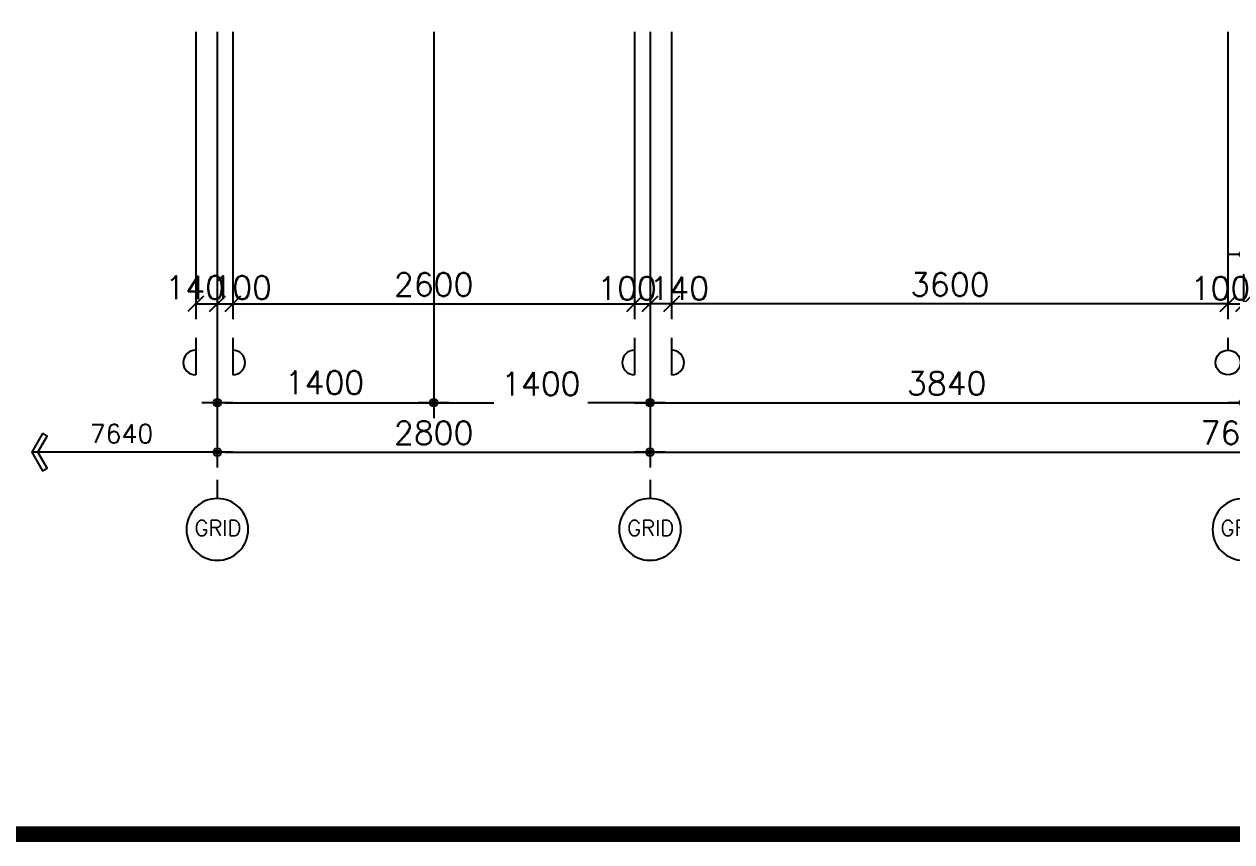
# Model space of a CAD drawing. Extents: x 0 to 40850, y 0 to 28500.
# Drawn here: x 8818 to 16633, y 700 to 5992 of the extents above; entities that cross this region are included whole.
import ezdxf

# ---------------------------------------------------------------- set-up
doc = ezdxf.new("R2010")
doc.units = 0
doc.header["$LTSCALE"] = 60
doc.header["$MEASUREMENT"] = 0
doc.layers.get('0').update_dxf_attribs({"linetype": 'CONTINUOUS'})
doc.layers.get('DEFPOINTS').update_dxf_attribs({"linetype": 'CONTINUOUS'})
for name, color, linetype in [('2', 2, 'CONTINUOUS'), ('3', 3, 'CONTINUOUS'), ('6', 6, 'CONTINUOUS'), ('9', 9, 'CONTINUOUS'), ('CI_DIM', 7, 'CONTINUOUS'), ('FORM', 7, 'CONTINUOUS')]:
    doc.layers.add(name, color=color, linetype=linetype)
doc.styles.add('GHS', font='ROMANS', dxfattribs={"bigfont": 'GHS'})
doc.styles.add('HS', font='simplex', dxfattribs={"bigfont": 'ghs'})
doc.dimstyles.new('2M', dxfattribs={"dimscale": 50, "dimtxt": 3, "dimasz": 1, "dimexe": 2, "dimexo": 0, "dimgap": 1, "dimtad": 1, "dimdec": 0, "dimzin": 0, "dimtxsty": 'GHS', "dimblk": 'DIMDOT', "dimblk1": 'DIMDOT', "dimblk2": 'DIMDOT', "dimsah": 1, "dimcen": 0, "dimclrd": 2, "dimclre": 2, "dimclrt": 3, "dimazin": 3, "dimtfac": 1, "dimtdec": 0, "dimtix": 1, "dimtmove": 0, "dimatfit": 3, "dimtolj": 1, "dimtzin": 0})
doc.dimstyles.new('3T', dxfattribs={"dimscale": 50, "dimtxt": 3, "dimasz": 2, "dimexe": 2, "dimexo": 0, "dimgap": 1, "dimtad": 1, "dimdec": 0, "dimzin": 0, "dimtxsty": 'GHS', "dimblk": 'DIMDOT', "dimblk1": 'OBLIQUE', "dimblk2": 'OBLIQUE', "dimsah": 1, "dimcen": 0, "dimclrd": 2, "dimclre": 2, "dimclrt": 3, "dimazin": 3, "dimtfac": 1, "dimtdec": 0, "dimtix": 1, "dimtmove": 0, "dimatfit": 3, "dimtolj": 1, "dimtzin": 0})

# ---------------------------------------------------------------- blocks, each defined once
blk = doc.blocks.new('도면')
at = {"layer": 'FORM', "const_width": 2}
blk.add_lwpolyline([(802, 15), (802, 555), (20, 555), (20, 15)], close=True, dxfattribs=at)
blk = doc.blocks.new('도면1')
at = {"layer": '9', "linetype": 'CONTINUOUS'}
blk.add_blockref('도면', (0, 0), dxfattribs=at)
blk = doc.blocks.new('DIMDOT')
at = {"color": 0}
blk.add_line((-2, 0), (2, 0), dxfattribs=at)
for radius in [0.5, 0.25]:
    blk.add_circle((0, 0), radius, dxfattribs=at)
blk = doc.blocks.new('*D26')
at = {"color": 2, "linetype": 'BYBLOCK'}
for p, q in [((57558.3, 5942), (57558.3, 4402)), ((59698.3, 5942), (59698.3, 4402)), ((57608.3, 4502), (59648.3, 4502))]:
    blk.add_line(p, q, dxfattribs=at)
at = {"layer": 'DEFPOINTS', "color": 0, "linetype": 'BYBLOCK'}
for p in [(57558.3, 5942), (59698.3, 5942), (59698.3, 4502)]:
    blk.add_point(p, dxfattribs=at)
at = {"color": 2, "linetype": 'BYBLOCK', "xscale": 50, "yscale": 50, "zscale": 50, "rotation": 180}
blk.add_blockref('DIMDOT', (57558.3, 4502), dxfattribs=at)
at = {"color": 2, "linetype": 'BYBLOCK', "xscale": 50, "yscale": 50, "zscale": 50}
blk.add_blockref('DIMDOT', (59698.3, 4502), dxfattribs=at)
at = {"color": 3, "linetype": 'BYBLOCK', "insert": (58628.3, 4627), "char_height": 150, "attachment_point": 5, "style": 'GHS'}
blk.add_mtext('\\A1;2140', dxfattribs=at)
blk = doc.blocks.new('*D27')
at = {"color": 2, "linetype": 'BYBLOCK'}
for p, q in [((57558.3, 5942), (57558.3, 3442)), ((61358.3, 5942), (61358.3, 3442)), ((57608.3, 3542), (61308.3, 3542))]:
    blk.add_line(p, q, dxfattribs=at)
at = {"layer": 'DEFPOINTS', "color": 0, "linetype": 'BYBLOCK'}
for p in [(57558.3, 5942), (61358.3, 5942), (61358.3, 3542)]:
    blk.add_point(p, dxfattribs=at)
at = {"color": 2, "linetype": 'BYBLOCK', "xscale": 50, "yscale": 50, "zscale": 50, "rotation": 180}
blk.add_blockref('DIMDOT', (57558.3, 3542), dxfattribs=at)
at = {"color": 2, "linetype": 'BYBLOCK', "xscale": 50, "yscale": 50, "zscale": 50}
blk.add_blockref('DIMDOT', (61358.3, 3542), dxfattribs=at)
at = {"color": 3, "linetype": 'BYBLOCK', "insert": (59458.3, 3667), "char_height": 150, "attachment_point": 5, "style": 'GHS'}
blk.add_mtext('\\A1;3800', dxfattribs=at)
blk = doc.blocks.new('*D28')
at = {"color": 2, "linetype": 'BYBLOCK'}
for p, q in [((53718.3, 5942), (53718.3, 3122)), ((61358.3, 5942), (61358.3, 3122)), ((53768.3, 3222), (61308.3, 3222))]:
    blk.add_line(p, q, dxfattribs=at)
at = {"layer": 'DEFPOINTS', "color": 0, "linetype": 'BYBLOCK'}
for p in [(53718.3, 5942), (61358.3, 5942), (61358.3, 3222)]:
    blk.add_point(p, dxfattribs=at)
at = {"color": 2, "linetype": 'BYBLOCK', "xscale": 50, "yscale": 50, "zscale": 50, "rotation": 180}
blk.add_blockref('DIMDOT', (53718.3, 3222), dxfattribs=at)
at = {"color": 2, "linetype": 'BYBLOCK', "xscale": 50, "yscale": 50, "zscale": 50}
blk.add_blockref('DIMDOT', (61358.3, 3222), dxfattribs=at)
at = {"color": 3, "linetype": 'BYBLOCK', "insert": (57538.3, 3347), "char_height": 150, "attachment_point": 5, "style": 'GHS'}
blk.add_mtext('\\A1;7640', dxfattribs=at)
blk = doc.blocks.new('_OBLIQUE')
at = {"color": 0, "linetype": 'BYBLOCK'}
blk.add_line((-0.5, -0.5), (0.5, 0.5), dxfattribs=at)
blk = doc.blocks.new('*D85')
at = {"color": 2, "linetype": 'BYBLOCK'}
for p, q in [((51018.3, 5942), (51018.3, 4082)), ((53618.3, 5942), (53618.3, 4082)), ((51018.3, 4182), (53618.3, 4182))]:
    blk.add_line(p, q, dxfattribs=at)
at = {"layer": 'DEFPOINTS', "color": 0, "linetype": 'BYBLOCK'}
for p in [(51018.3, 5942), (53618.3, 5942), (53618.3, 4182)]:
    blk.add_point(p, dxfattribs=at)
at = {"color": 2, "linetype": 'BYBLOCK', "xscale": 100, "yscale": 100, "zscale": 100, "rotation": 180}
blk.add_blockref('_OBLIQUE', (51018.3, 4182), dxfattribs=at)
at = {"color": 2, "linetype": 'BYBLOCK', "xscale": 100, "yscale": 100, "zscale": 100}
blk.add_blockref('_OBLIQUE', (53618.3, 4182), dxfattribs=at)
at = {"color": 3, "linetype": 'BYBLOCK', "insert": (52318.3, 4307), "char_height": 150, "attachment_point": 5, "style": 'GHS'}
blk.add_mtext('\\A1;2600', dxfattribs=at)
blk = doc.blocks.new('*D30')
at = {"color": 2, "linetype": 'BYBLOCK'}
for p, q in [((50918.3, 5942), (50918.3, 3122)), ((53718.3, 5942), (53718.3, 3122)), ((50968.3, 3222), (53668.3, 3222))]:
    blk.add_line(p, q, dxfattribs=at)
at = {"layer": 'DEFPOINTS', "color": 0, "linetype": 'BYBLOCK'}
for p in [(50918.3, 5942), (53718.3, 5942), (53718.3, 3222)]:
    blk.add_point(p, dxfattribs=at)
at = {"color": 2, "linetype": 'BYBLOCK', "xscale": 50, "yscale": 50, "zscale": 50, "rotation": 180}
blk.add_blockref('DIMDOT', (50918.3, 3222), dxfattribs=at)
at = {"color": 2, "linetype": 'BYBLOCK', "xscale": 50, "yscale": 50, "zscale": 50}
blk.add_blockref('DIMDOT', (53718.3, 3222), dxfattribs=at)
at = {"color": 3, "linetype": 'BYBLOCK', "insert": (52318.3, 3347), "char_height": 150, "attachment_point": 5, "style": 'GHS'}
blk.add_mtext('\\A1;2800', dxfattribs=at)
blk = doc.blocks.new('*D31')
at = {"color": 2, "linetype": 'BYBLOCK'}
for p, q in [((50918.3, 5942), (50918.3, 3442)), ((52318.3, 5942), (52318.3, 3442)), ((50968.3, 3542), (52268.3, 3542))]:
    blk.add_line(p, q, dxfattribs=at)
at = {"layer": 'DEFPOINTS', "color": 0, "linetype": 'BYBLOCK'}
for p in [(50918.3, 5942), (52318.3, 5942), (52318.3, 3542)]:
    blk.add_point(p, dxfattribs=at)
at = {"color": 2, "linetype": 'BYBLOCK', "xscale": 50, "yscale": 50, "zscale": 50, "rotation": 180}
blk.add_blockref('DIMDOT', (50918.3, 3542), dxfattribs=at)
at = {"color": 2, "linetype": 'BYBLOCK', "xscale": 50, "yscale": 50, "zscale": 50}
blk.add_blockref('DIMDOT', (52318.3, 3542), dxfattribs=at)
at = {"color": 3, "linetype": 'BYBLOCK', "insert": (51611.6, 3672.5), "char_height": 150, "attachment_point": 5, "style": 'GHS'}
blk.add_mtext('\\A1;1400', dxfattribs=at)
blk = doc.blocks.new('*D86')
at = {"color": 2, "linetype": 'BYBLOCK'}
for p, q in [((53858.3, 5942), (53858.3, 4082)), ((57458.3, 5942), (57458.3, 4082)), ((57458.3, 4182), (53858.3, 4182))]:
    blk.add_line(p, q, dxfattribs=at)
at = {"layer": 'DEFPOINTS', "color": 0, "linetype": 'BYBLOCK'}
for p in [(53858.3, 5942), (57458.3, 5942), (53858.3, 4182)]:
    blk.add_point(p, dxfattribs=at)
at = {"color": 2, "linetype": 'BYBLOCK', "xscale": 100, "yscale": 100, "zscale": 100, "rotation": 180}
blk.add_blockref('_OBLIQUE', (53858.3, 4182), dxfattribs=at)
at = {"color": 2, "linetype": 'BYBLOCK', "xscale": 100, "yscale": 100, "zscale": 100}
blk.add_blockref('_OBLIQUE', (57458.3, 4182), dxfattribs=at)
at = {"color": 3, "linetype": 'BYBLOCK', "insert": (55658.3, 4307), "char_height": 150, "attachment_point": 5, "style": 'GHS'}
blk.add_mtext('\\A1;3600', dxfattribs=at)
blk = doc.blocks.new('*D32')
at = {"color": 2, "linetype": 'BYBLOCK'}
for p, q in [((53718.3, 5942), (53718.3, 3442)), ((57558.3, 5942), (57558.3, 3442)), ((53768.3, 3542), (57508.3, 3542))]:
    blk.add_line(p, q, dxfattribs=at)
at = {"layer": 'DEFPOINTS', "color": 0, "linetype": 'BYBLOCK'}
for p in [(53718.3, 5942), (57558.3, 5942), (57558.3, 3542)]:
    blk.add_point(p, dxfattribs=at)
at = {"color": 2, "linetype": 'BYBLOCK', "xscale": 50, "yscale": 50, "zscale": 50, "rotation": 180}
blk.add_blockref('DIMDOT', (53718.3, 3542), dxfattribs=at)
at = {"color": 2, "linetype": 'BYBLOCK', "xscale": 50, "yscale": 50, "zscale": 50}
blk.add_blockref('DIMDOT', (57558.3, 3542), dxfattribs=at)
at = {"color": 3, "linetype": 'BYBLOCK', "insert": (55638.3, 3667), "char_height": 150, "attachment_point": 5, "style": 'GHS'}
blk.add_mtext('\\A1;3840', dxfattribs=at)
blk = doc.blocks.new('*D88')
at = {"color": 2, "linetype": 'BYBLOCK'}
for p, q in [((57458.3, 5942), (57458.3, 4082)), ((57558.3, 5942), (57558.3, 4082)), ((57458.3, 4182), (57558.3, 4182))]:
    blk.add_line(p, q, dxfattribs=at)
at = {"layer": 'DEFPOINTS', "color": 0, "linetype": 'BYBLOCK'}
for p in [(57458.3, 5942), (57558.3, 5942), (57558.3, 4182)]:
    blk.add_point(p, dxfattribs=at)
at = {"color": 2, "linetype": 'BYBLOCK', "xscale": 100, "yscale": 100, "zscale": 100, "rotation": 180}
blk.add_blockref('_OBLIQUE', (57458.3, 4182), dxfattribs=at)
at = {"color": 2, "linetype": 'BYBLOCK', "xscale": 100, "yscale": 100, "zscale": 100}
blk.add_blockref('_OBLIQUE', (57558.3, 4182), dxfattribs=at)
at = {"color": 3, "linetype": 'BYBLOCK', "insert": (57409.8, 4282), "char_height": 150, "attachment_point": 5, "style": 'GHS'}
blk.add_mtext('\\A1;100', dxfattribs=at)
blk = doc.blocks.new('*D33')
at = {"color": 2, "linetype": 'BYBLOCK'}
for p, q in [((52318.3, 5942), (52318.3, 3442)), ((53718.3, 5942), (53718.3, 3442)), ((52368.3, 3542), (52708, 3542)), ((53668.3, 3542), (53315.1, 3542))]:
    blk.add_line(p, q, dxfattribs=at)
at = {"layer": 'DEFPOINTS', "color": 0, "linetype": 'BYBLOCK'}
for p in [(52318.3, 5942), (53718.3, 5942), (53718.3, 3542)]:
    blk.add_point(p, dxfattribs=at)
at = {"color": 2, "linetype": 'BYBLOCK', "xscale": 50, "yscale": 50, "zscale": 50, "rotation": 180}
blk.add_blockref('DIMDOT', (52318.3, 3542), dxfattribs=at)
at = {"color": 2, "linetype": 'BYBLOCK', "xscale": 50, "yscale": 50, "zscale": 50}
blk.add_blockref('DIMDOT', (53718.3, 3542), dxfattribs=at)
at = {"color": 3, "linetype": 'BYBLOCK', "insert": (53011.6, 3664.6), "char_height": 150, "attachment_point": 5, "style": 'GHS'}
blk.add_mtext('\\A1;1400', dxfattribs=at)
blk = doc.blocks.new('*D89')
at = {"color": 2, "linetype": 'BYBLOCK'}
for p, q in [((53618.3, 5942), (53618.3, 4082)), ((53718.3, 5942), (53718.3, 4082)), ((53618.3, 4182), (53718.3, 4182))]:
    blk.add_line(p, q, dxfattribs=at)
at = {"layer": 'DEFPOINTS', "color": 0, "linetype": 'BYBLOCK'}
for p in [(53618.3, 5942), (53718.3, 5942), (53718.3, 4182)]:
    blk.add_point(p, dxfattribs=at)
at = {"color": 2, "linetype": 'BYBLOCK', "xscale": 100, "yscale": 100, "zscale": 100, "rotation": 180}
blk.add_blockref('_OBLIQUE', (53618.3, 4182), dxfattribs=at)
at = {"color": 2, "linetype": 'BYBLOCK', "xscale": 100, "yscale": 100, "zscale": 100}
blk.add_blockref('_OBLIQUE', (53718.3, 4182), dxfattribs=at)
at = {"color": 3, "linetype": 'BYBLOCK', "insert": (53569.8, 4282), "char_height": 150, "attachment_point": 5, "style": 'GHS'}
blk.add_mtext('\\A1;100', dxfattribs=at)
blk = doc.blocks.new('*D90')
at = {"color": 2, "linetype": 'BYBLOCK'}
for p, q in [((53718.3, 5942), (53718.3, 4082)), ((53858.3, 5942), (53858.3, 4082)), ((53858.3, 4182), (53718.3, 4182))]:
    blk.add_line(p, q, dxfattribs=at)
at = {"layer": 'DEFPOINTS', "color": 0, "linetype": 'BYBLOCK'}
for p in [(53718.3, 5942), (53858.3, 5942), (53718.3, 4182)]:
    blk.add_point(p, dxfattribs=at)
at = {"color": 2, "linetype": 'BYBLOCK', "xscale": 100, "yscale": 100, "zscale": 100, "rotation": 180}
blk.add_blockref('_OBLIQUE', (53718.3, 4182), dxfattribs=at)
at = {"color": 2, "linetype": 'BYBLOCK', "xscale": 100, "yscale": 100, "zscale": 100}
blk.add_blockref('_OBLIQUE', (53858.3, 4182), dxfattribs=at)
at = {"color": 3, "linetype": 'BYBLOCK', "insert": (53907.9, 4282), "char_height": 150, "attachment_point": 5, "style": 'GHS'}
blk.add_mtext('\\A1;140', dxfattribs=at)
blk = doc.blocks.new('*D91')
at = {"color": 2, "linetype": 'BYBLOCK'}
for p, q in [((50918.3, 5942), (50918.3, 4082)), ((51018.3, 5942), (51018.3, 4082)), ((50918.3, 4182), (51018.3, 4182))]:
    blk.add_line(p, q, dxfattribs=at)
at = {"layer": 'DEFPOINTS', "color": 0, "linetype": 'BYBLOCK'}
for p in [(50918.3, 5942), (51018.3, 5942), (51018.3, 4182)]:
    blk.add_point(p, dxfattribs=at)
at = {"color": 2, "linetype": 'BYBLOCK', "xscale": 100, "yscale": 100, "zscale": 100, "rotation": 180}
blk.add_blockref('_OBLIQUE', (50918.3, 4182), dxfattribs=at)
at = {"color": 2, "linetype": 'BYBLOCK', "xscale": 100, "yscale": 100, "zscale": 100}
blk.add_blockref('_OBLIQUE', (51018.3, 4182), dxfattribs=at)
at = {"color": 3, "linetype": 'BYBLOCK', "insert": (51078.6, 4287.4), "char_height": 150, "attachment_point": 5, "style": 'GHS'}
blk.add_mtext('\\A1;100', dxfattribs=at)
blk = doc.blocks.new('*D92')
at = {"color": 2, "linetype": 'BYBLOCK'}
for p, q in [((50778.3, 5942), (50778.3, 4082)), ((50918.3, 5942), (50918.3, 4082)), ((50778.3, 4182), (50918.3, 4182))]:
    blk.add_line(p, q, dxfattribs=at)
at = {"layer": 'DEFPOINTS', "color": 0, "linetype": 'BYBLOCK'}
for p in [(50778.3, 5942), (50918.3, 5942), (50918.3, 4182)]:
    blk.add_point(p, dxfattribs=at)
at = {"color": 2, "linetype": 'BYBLOCK', "xscale": 100, "yscale": 100, "zscale": 100, "rotation": 180}
blk.add_blockref('_OBLIQUE', (50778.3, 4182), dxfattribs=at)
at = {"color": 2, "linetype": 'BYBLOCK', "xscale": 100, "yscale": 100, "zscale": 100}
blk.add_blockref('_OBLIQUE', (50918.3, 4182), dxfattribs=at)
at = {"color": 3, "linetype": 'BYBLOCK', "insert": (50774.9, 4287.4), "char_height": 150, "attachment_point": 5, "style": 'GHS'}
blk.add_mtext('\\A1;140', dxfattribs=at)

msp = doc.modelspace()

# ---------------------------------------------------------------- linework, layer by layer
at = {"layer": '2', "linetype": 'BYBLOCK'}
for p, q in [((9928.3, 3962), (9928.3, 3722)), ((10168.3, 3962), (10168.3, 3722)), ((12768.3, 3962), (12768.3, 3722)), ((13008.3, 3962), (13008.3, 3722)), ((16608.3, 3962), (16608.3, 3882)), ((10068.3, 3042), (10068.3, 2922)), ((12868.3, 3042), (12868.3, 2922))]:
    msp.add_line(p, q, dxfattribs=at)
at = {"layer": '2'}
msp.add_line((10068.3, 3222), (8868.3, 3222), dxfattribs=at)
msp.add_lwpolyline([(8936.4, 3342.6), (8868.3, 3222), (8937.5, 3102), (8967.2, 3119.2), (8907.8, 3222.2), (8966.3, 3325.7)], close=True, dxfattribs=at)
msp.add_circle((16608.3, 3802), 80, dxfattribs=at)
for centre, start, end in [((9928.3, 3802), 90, 270), ((10168.3, 3802), 270, 90), ((12768.3, 3802), 90, 270), ((13008.3, 3802), 270, 90)]:
    msp.add_arc(centre, 80, start, end, dxfattribs=at)
at = {"layer": '2', "linetype": 'BYBLOCK'}
for centre, start, end in [((10068.3, 2722), 90, 270), ((10068.3, 2722), 270, 90), ((12868.3, 2722), 90, 270), ((12868.3, 2722), 270, 90), ((16708.3, 2722), 90, 270)]:
    msp.add_arc(centre, 200, start, end, dxfattribs=at)

# ---------------------------------------------------------------- block references
at = {"layer": '6', "xscale": 50, "yscale": 50, "zscale": 50}
msp.add_blockref('도면1', (0, 0), dxfattribs=at)

# ---------------------------------------------------------------- texts
at = {"layer": '3', "style": 'HS'}
msp.add_text('7640', height=120, rotation=360, dxfattribs=at).set_placement((9242.3, 3281.3))
for p in [(9920.8, 2681.1), (12720.8, 2681.1), (16560.8, 2681.1)]:
    msp.add_text('GRID', height=100, dxfattribs=at).set_placement(p)

# ---------------------------------------------------------------- dimensions: what is measured, and where the dimension line sits
at = {"layer": 'CI_DIM'}
for base, p1, p2, dimstyle, picture, middle in [((10068.3, 4182), (9928.3, 5942), (10068.3, 5942), '3T', '*D92', (9924.9, 4287.4)), ((11468.3, 3542), (10068.3, 5942), (11468.3, 5942), '2M', '*D31', (10761.6, 3672.5)), ((10168.3, 4182), (10068.3, 5942), (10168.3, 5942), '3T', '*D91', (10228.6, 4287.4)), ((12868.3, 3542), (11468.3, 5942), (12868.3, 5942), '2M', '*D33', (12161.6, 3664.6)), ((12868.3, 4182), (12768.3, 5942), (12868.3, 5942), '3T', '*D89', (12719.8, 4282)), ((12868.3, 4182), (13008.3, 5942), (12868.3, 5942), '3T', '*D90', (13057.9, 4282)), ((16708.3, 4182), (16608.3, 5942), (16708.3, 5942), '3T', '*D88', (16559.8, 4282))]:
    dim = msp.add_linear_dim(base=base, p1=p1, p2=p2, angle=180, dimstyle=dimstyle, dxfattribs=at)
    dim.commit()
    dim.dimension.update_dxf_attribs({"geometry": picture, "text_midpoint": middle, "dimtype": 128, "insert": (-40850, 0)})
for base, p1, p2, dimstyle, picture, middle in [((12868.3, 3222), (10068.3, 5942), (12868.3, 5942), '2M', '*D30', (11468.3, 3347)), ((12768.3, 4182), (10168.3, 5942), (12768.3, 5942), '3T', '*D85', (11468.3, 4307)), ((20508.3, 3222), (12868.3, 5942), (20508.3, 5942), '2M', '*D28', (16688.3, 3347)), ((16708.3, 3542), (12868.3, 5942), (16708.3, 5942), '2M', '*D32', (14788.3, 3667)), ((13008.3, 4182), (16608.3, 5942), (13008.3, 5942), '3T', '*D86', (14808.3, 4307)), ((18848.3, 4502), (16708.3, 5942), (18848.3, 5942), '2M', '*D26', (17778.3, 4627)), ((20508.3, 3542), (16708.3, 5942), (20508.3, 5942), '2M', '*D27', (18608.3, 3667))]:
    dim = msp.add_linear_dim(base=base, p1=p1, p2=p2, angle=180, dimstyle=dimstyle, dxfattribs=at)
    dim.commit()
    dim.dimension.update_dxf_attribs({"geometry": picture, "text_midpoint": middle, "insert": (-40850, 0)})

doc.saveas('drawing.dxf')
